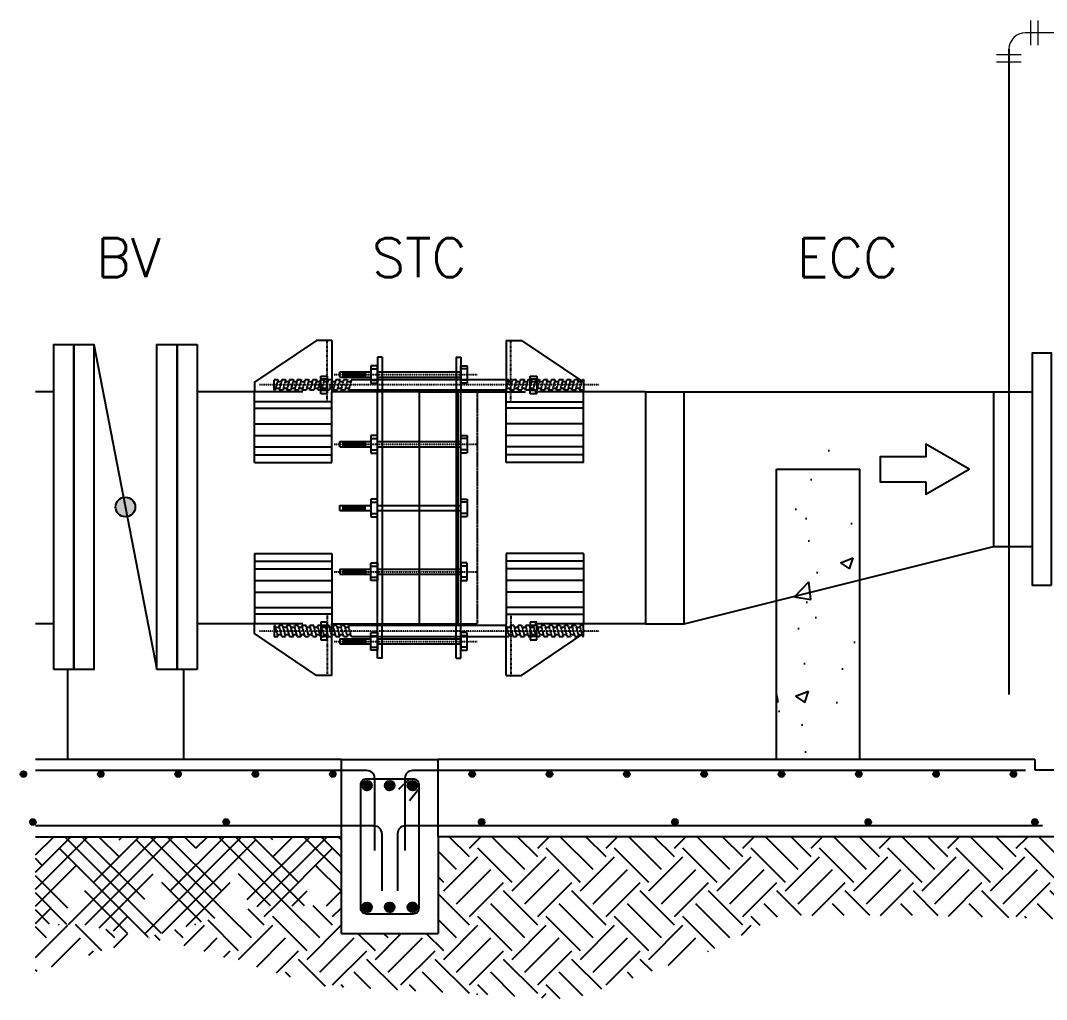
# Model space of a CAD drawing. Header units: inches. Extents: x 0 to 235202, y 0 to 184293.
# Drawn here: x 70097 to 72751, y 144631 to 147162 of the extents above; entities that cross this region are included whole.
import ezdxf

# ---------------------------------------------------------------- set-up
doc = ezdxf.new("R2010")
doc.units = ezdxf.units.IN
doc.header["$MEASUREMENT"] = 0
doc.linetypes.add('CENTER', pattern=[2, 1.25, -0.25, 0.25, -0.25])
doc.linetypes.add('HIDDEN', pattern=[0.375, 0.25, -0.125])
for name, color, linetype in [('1', 1, 'CENTER'), ('M-HVAC-EQPM-NEW', 5, 'Continuous'), ('M-X-BKGD', 8, 'Continuous')]:
    doc.layers.add(name, color=color, linetype=linetype)
doc.layers.add('DIM', color=251, linetype='Continuous', lineweight=0)
doc.styles.add('SIMPLEX', font='simplex.shx')

msp = doc.modelspace()

# ---------------------------------------------------------------- hatches: boundary and pattern name
at = {"layer": 'M-HVAC-EQPM-NEW'}
h = msp.add_hatch(dxfattribs=at)
h.set_pattern_fill('AR-CONC', color=170, scale=47.619048)
h.set_pattern_definition([(50, (18471.23, 53176.25), (341.5525, -29.882), [35.7143, -392.8571]), (355, (18471.23, 53176.25), (-66.0721, 358.1867), [28.5714, -314.2857]), (100.45144, (18499.7, 53173.76), (275.4804, 328.3048), [30.3525, -333.8772]), (46.1842, (18471.23, 53271.5), (508.2102, -78.8187), [53.5714, -589.2857]), (96.63564, (18513.6, 53264.9), (445.0771, 463.866), [45.5287, -500.816]), (351.18416, (18471.23, 53271.5), (445.077, 463.866), [42.8571, -471.4286]), (21, (18518.85, 53247.68), (284.24145, -191.7233), [35.7143, -392.8571]), (326, (18518.85, 53247.68), (115.8644, 345.3095), [28.5714, -314.2857]), (71.45144, (18542.54, 53231.7), (400.1059, 153.5863), [30.3525, -333.8772]), (37.5, (18471.23, 53176.25), (5.79041, 158.52088), [0, -310.4762, 0, -319.04762, 0, -315.4762]), (7.5, (18471.23, 53176.25), (125.2712, 187.8151), [0, -181.90476, 0, -303.33333, 0, -120.2381]), (327.5, (18365.04, 53176.25), (254.20116, -10.74042), [0, -119.0476, 0, -371.42857, 0, -492.85714]), (317.5, (18317.42, 53176.25), (277.7077, 47.66904), [0, -154.7619, 0, -246.66667, 0, -350])])
h.paths.add_polyline_path([(72267.5, 146001.6), (72184.7, 146108.7), (72184.7, 145994.1), (72088.6, 146082.8), (72088.6, 146053.7), (72052.5, 146069.1), (72052.5, 145251.6), (72267.5, 145251.6)])
at = {"layer": 'M-X-BKGD'}
msp.add_hatch(color=8, dxfattribs=at).paths.add_polyline_path([(70342.8, 145904, 1), (70393.6, 145904, 1)])
h = msp.add_hatch(dxfattribs=at)
h.set_pattern_fill('ANSI31', color=8, style=0)
h.set_pattern_definition([(135, (201860.14704, 25726.73554), (0.08838834765, 0.08838834765), [])])
h.paths.add_polyline_path([(71005.8, 145183.9, 1), (70980.8, 145183.9, 1)])
h = msp.add_hatch(dxfattribs=at)
h.set_pattern_fill('ANSI31', color=8, style=0)
h.set_pattern_definition([(135, (201918.76531, 25726.73554), (0.08838834765, 0.08838834765), [])])
h.paths.add_polyline_path([(71064.4, 145183.9, 1), (71039.4, 145183.9, 1)])
h = msp.add_hatch(dxfattribs=at)
h.set_pattern_fill('ANSI31', color=8, style=0)
h.set_pattern_definition([(45, (-59756.25174, 25726.73554), (-0.08838834765, 0.08838834765), [])])
h.paths.add_polyline_path([(71098.1, 145183.9, 1), (71123.1, 145183.9, 1)])
h = msp.add_hatch(dxfattribs=at)
h.set_pattern_fill('EARTH', color=8, scale=500, angle=45, style=0)
h.set_pattern_definition([(45, (-6877.62, 87038.88), (1e-14, 176.7767), [125, -125]), (45, (-6910.77, 87072.03), (1e-14, 176.7767), [125, -125]), (45, (-6943.91, 87105.17), (1e-14, 176.7767), [125, -125]), (135, (-6943.91, 87127.27), (-176.7767, 1e-14), [125, -125]), (135, (-6910.77, 87160.41), (-176.7767, 1e-14), [125, -125]), (135, (-6877.62, 87193.56), (-176.7767, 1e-14), [125, -125])])
h.paths.add_polyline_path([(71799.5, 144728), (71624, 144821.4), (71261.4, 144873.2), (71176.9, 144873.2), (71176.9, 144801.6), (70926.9, 144801.6), (70926.9, 144873.2), (70717.5, 144873.2), (70421.9, 144790.5), (70530.7, 144767.9), (70873.7, 144665), (71525.4, 144630.8)])
h.paths.add_polyline_path([(72788.2, 145051.6), (71176.9, 145051.6), (71176.9, 145051.6), (71176.9, 144873.2), (71261.4, 144873.2), (71624, 144821.4), (71799.5, 144728), (71879.9, 144756.5), (72062.8, 144847.9), (72451.5, 144847.9), (72788.2, 144838)])
h.paths.add_polyline_path([(74554, 144645.7), (74554, 145051.6), (74138.1, 145051.6), (74138.1, 144781.6)])
h.paths.add_polyline_path([(70135.5, 144827.6), (70135.5, 144701.6), (70393.7, 144782.6), (70421.9, 144790.5), (70256.3, 144825), (70187.7, 144825)])
h = msp.add_hatch(dxfattribs=at)
h.set_pattern_fill('HOUND', color=8, scale=500, angle=45, style=0)
h.set_pattern_definition([(45, (-6877.62, 87038.88), (66.291261, 110.485435), [500, -250]), (135, (-6877.62, 87038.88), (66.291261, -110.485435), [500, -250])])
h.paths.add_polyline_path([(70135.5, 145051.6), (70135.5, 144827.6), (70187.7, 144825), (70256.3, 144825), (70421.9, 144790.5), (70717.5, 144873.2), (70926.9, 144873.2), (70926.9, 145051.6)])
h = msp.add_hatch(dxfattribs=at)
h.set_pattern_fill('ANSI31', color=8, style=0)
h.set_pattern_definition([(225, (201860.14704, 264326.3997), (0.08838834765, -0.08838834765), [])])
h.paths.add_polyline_path([(71005.8, 144869.3, 1), (70980.8, 144869.3, 1)])
h = msp.add_hatch(dxfattribs=at)
h.set_pattern_fill('ANSI31', color=8, style=0)
h.set_pattern_definition([(225, (201918.76531, 264326.3997), (0.08838834765, -0.08838834765), [])])
h.paths.add_polyline_path([(71064.4, 144869.3, 1), (71039.4, 144869.3, 1)])
h = msp.add_hatch(dxfattribs=at)
h.set_pattern_fill('ANSI31', color=8, style=0)
h.set_pattern_definition([(315, (-59756.25174, 264326.3997), (-0.08838834765, -0.08838834765), [])])
h.paths.add_polyline_path([(71123.1, 144869.3, 1), (71098.1, 144869.3, 1)])

# ---------------------------------------------------------------- linework, layer by layer
at = {"color": 8, "linetype": 'HIDDEN', "ltscale": 0.13}
for p, q in [((70890.5, 146175.9), (70890.5, 146334.3)), ((71364.9, 146175.9), (71364.9, 146334.3)), ((70890.5, 145627.2), (70890.5, 145468.8)), ((71364.9, 145627.2), (71364.9, 145468.8))]:
    msp.add_line(p, q, dxfattribs=at)
at = {"color": 8}
for p, q in [((70902.5, 146334.3), (70902.5, 146201.6)), ((71352.9, 146334.3), (71352.9, 146201.6)), ((70702.5, 146019.2), (70702.5, 146201.6)), ((70902.5, 146019.2), (70902.5, 146201.6)), ((71352.9, 146019.2), (71352.9, 146201.6)), ((71552.9, 146019.2), (71552.9, 146201.6)), ((70902.5, 146175.9), (70702.5, 146175.9)), ((70702.5, 146159.2), (70902.5, 146159.2)), ((71352.9, 146175.9), (71552.9, 146175.9)), ((71552.9, 146159.2), (71352.9, 146159.2)), ((70702.5, 146119.2), (70902.5, 146119.2)), ((71552.9, 146119.2), (71352.9, 146119.2)), ((70702.5, 146089.2), (70902.5, 146089.2)), ((71552.9, 146089.2), (71352.9, 146089.2)), ((70702.5, 146059.2), (70902.5, 146059.2)), ((71552.9, 146059.2), (71352.9, 146059.2)), ((70702.5, 146039.2), (70902.5, 146039.2)), ((71552.9, 146039.2), (71352.9, 146039.2)), ((70702.5, 146019.2), (70902.5, 146019.2)), ((71552.9, 146019.2), (71352.9, 146019.2)), ((70702.5, 145784), (70902.5, 145784)), ((70702.5, 145784), (70702.5, 145601.6)), ((70702.5, 145764), (70902.5, 145764)), ((70902.5, 145784), (70902.5, 145601.6)), ((71552.9, 145784), (71352.9, 145784)), ((71352.9, 145784), (71352.9, 145601.6)), ((71552.9, 145764), (71352.9, 145764)), ((71552.9, 145784), (71552.9, 145601.6)), ((70702.5, 145744), (70902.5, 145744)), ((71552.9, 145744), (71352.9, 145744)), ((70702.5, 145714), (70902.5, 145714)), ((71552.9, 145714), (71352.9, 145714)), ((70702.5, 145684), (70902.5, 145684)), ((71552.9, 145684), (71352.9, 145684)), ((70702.5, 145644), (70902.5, 145644)), ((70902.5, 145627.2), (70702.5, 145627.2)), ((71552.9, 145644), (71352.9, 145644)), ((71352.9, 145627.2), (71552.9, 145627.2)), ((70902.5, 145468.8), (70902.5, 145601.6)), ((71352.9, 145468.8), (71352.9, 145601.6))]:
    msp.add_line(p, q, dxfattribs=at)
at = {"color": 170}
for p, q in [((72052.5, 145251.6), (72052.5, 146001.6)), ((72267.5, 145251.6), (72267.5, 146001.6))]:
    msp.add_line(p, q, dxfattribs=at)
at = {"color": 8}
for points in [[(70902.5, 146334.3), (70862.5, 146334.3), (70702.5, 146226.6), (70702.5, 146201.6)], [(71352.9, 146334.3), (71392.9, 146334.3), (71552.9, 146226.6), (71552.9, 146201.6)], [(70902.5, 145468.8), (70862.5, 145468.8), (70702.5, 145576.6), (70702.5, 145601.6)], [(71352.9, 145468.8), (71392.9, 145468.8), (71552.9, 145576.6), (71552.9, 145601.6)]]:
    msp.add_lwpolyline(points, dxfattribs=at)
at = {"layer": '1', "color": 8}
for p, q in [((71235.4, 146269.3), (71252.6, 146269.3)), ((71235.4, 146223.8), (71235.4, 146269.3)), ((71252.6, 146269.3), (71252.6, 146223.8)), ((70922.6, 146253.2), (71002.8, 146253.2)), ((70922.6, 146240), (70922.6, 146253.2)), ((70922.6, 146253.2), (71002.8, 146253.2)), ((70922.6, 146240), (70922.6, 146253.2)), ((70922.6, 146240), (71002.8, 146240)), ((70922.6, 146240), (71002.8, 146240)), ((70931.5, 146240), (70931.5, 146253.2)), ((70931.5, 146240), (70931.5, 146253.2)), ((70935.5, 146240), (70935.5, 146253.2)), ((70935.5, 146240), (70935.5, 146253.2)), ((70939.6, 146240), (70939.6, 146253.2)), ((70939.6, 146240), (70939.6, 146253.2)), ((70943.7, 146240), (70943.7, 146253.2)), ((70943.7, 146240), (70943.7, 146253.2)), ((70947.8, 146240), (70947.8, 146253.2)), ((70947.8, 146240), (70947.8, 146253.2)), ((70951.9, 146240), (70951.9, 146253.2)), ((70951.9, 146240), (70951.9, 146253.2)), ((70956, 146240), (70956, 146253.2)), ((70956, 146240), (70956, 146253.2)), ((70960.1, 146240), (70960.1, 146253.2)), ((70960.1, 146240), (70960.1, 146253.2)), ((70964.1, 146240), (70964.1, 146253.2)), ((70964.1, 146240), (70964.1, 146253.2)), ((70968.2, 146240), (70968.2, 146253.2)), ((70968.2, 146240), (70968.2, 146253.2)), ((70972.3, 146240), (70972.3, 146253.2)), ((70972.3, 146240), (70972.3, 146253.2)), ((70976.4, 146240), (70976.4, 146253.2)), ((70976.4, 146240), (70976.4, 146253.2)), ((70980.5, 146240), (70980.5, 146253.2)), ((70980.5, 146240), (70980.5, 146253.2)), ((70984.6, 146240), (70984.6, 146253.2)), ((70984.6, 146240), (70984.6, 146253.2)), ((70988.7, 146240), (70988.7, 146253.2)), ((70988.7, 146240), (70988.7, 146253.2)), ((71002.8, 146261.2), (71020, 146261.2)), ((71002.8, 146261.2), (71020, 146261.2)), ((71020, 146253.2), (71235.4, 146253.2)), ((71020, 146240), (71235.4, 146240)), ((71032, 146253.2), (71223.4, 146253.2)), ((71032, 146240), (71223.4, 146240)), ((71252.6, 146261.2), (71235.4, 146261.2)), ((71252.6, 146261.2), (71235.4, 146261.2)), ((70752.9, 146205.8), (70752.9, 146233.8)), ((70752.9, 146233.8), (70762.9, 146233.8)), ((70762.9, 146233.8), (70755.4, 146205.8)), ((70766.7, 146210.8), (70756.7, 146210.8)), ((70761.5, 146228.8), (70771.5, 146228.8)), ((70772.9, 146233.8), (70765.4, 146205.8)), ((70772.9, 146233.8), (70782.9, 146233.8)), ((70782.9, 146233.8), (70775.4, 146205.8)), ((70786.7, 146210.8), (70776.7, 146210.8)), ((70781.5, 146228.8), (70791.5, 146228.8)), ((70792.9, 146233.8), (70785.4, 146205.8)), ((70792.9, 146233.8), (70802.9, 146233.8)), ((70802.9, 146233.8), (70795.4, 146205.8)), ((70806.7, 146210.8), (70796.7, 146210.8)), ((70801.5, 146228.8), (70811.5, 146228.8)), ((70812.9, 146233.8), (70805.4, 146205.8)), ((70812.9, 146233.8), (70822.9, 146233.8)), ((70822.9, 146233.8), (70815.4, 146205.8)), ((70826.7, 146210.8), (70816.7, 146210.8)), ((70821.5, 146228.8), (70831.5, 146228.8)), ((70832.9, 146233.8), (70825.4, 146205.8)), ((70832.9, 146233.8), (70842.9, 146233.8)), ((70842.9, 146233.8), (70835.4, 146205.8)), ((70846.7, 146210.8), (70836.7, 146210.8)), ((70841.5, 146228.8), (70851.5, 146228.8)), ((70852.9, 146233.8), (70845.4, 146205.8)), ((70852.9, 146233.8), (70862.9, 146233.8)), ((70862.9, 146233.8), (70855.4, 146205.8)), ((70866.7, 146210.8), (70856.7, 146210.8)), ((70861.5, 146228.8), (70871.5, 146228.8)), ((70872.9, 146233.8), (70865.4, 146205.8)), ((70872.9, 146233.8), (70882.9, 146233.8)), ((70890.5, 146234.4), (70873.3, 146234.4)), ((70882.9, 146233.8), (70875.4, 146205.8)), ((70886.7, 146210.8), (70876.7, 146210.8)), ((70881.5, 146228.8), (70891.5, 146228.8)), ((70892.9, 146233.8), (70885.4, 146205.8)), ((70892.9, 146233.8), (70902.9, 146233.8)), ((70902.9, 146233.8), (70895.4, 146205.8)), ((70906.7, 146210.8), (70896.7, 146210.8)), ((70901.5, 146228.8), (70911.5, 146228.8)), ((70912.9, 146233.8), (70905.4, 146205.8)), ((70912.9, 146233.8), (70922.9, 146233.8)), ((70922.9, 146233.8), (70915.4, 146205.8)), ((70926.7, 146210.8), (70916.7, 146210.8)), ((70921.5, 146228.8), (70931.5, 146228.8)), ((70932.9, 146233.8), (70925.4, 146205.8)), ((70932.9, 146233.8), (70942.9, 146233.8)), ((70942.9, 146233.8), (70935.4, 146205.8)), ((70946.7, 146210.8), (70936.7, 146210.8)), ((70941.5, 146228.8), (70951.5, 146228.8)), ((70952.9, 146233.8), (70945.4, 146205.8)), ((70952.9, 146233.8), (71360.4, 146233.8)), ((71002.8, 146232), (71020, 146232)), ((71002.8, 146232), (71020, 146232)), ((71252.6, 146232), (71235.4, 146232)), ((71252.6, 146232), (71235.4, 146232)), ((71252.6, 146223.8), (71235.4, 146223.8)), ((71352.9, 146205.8), (71360.4, 146233.8)), ((71364.2, 146210.8), (71354.2, 146210.8)), ((71359, 146228.8), (71369, 146228.8)), ((71362.9, 146205.8), (71370.4, 146233.8)), ((71370.4, 146233.8), (71380.4, 146233.8)), ((71372.9, 146205.8), (71380.4, 146233.8)), ((71384.2, 146210.8), (71374.2, 146210.8)), ((71379, 146228.8), (71389, 146228.8)), ((71382.9, 146205.8), (71390.4, 146233.8)), ((71390.4, 146233.8), (71400.4, 146233.8)), ((71392.9, 146205.8), (71400.4, 146233.8)), ((71404.2, 146210.8), (71394.2, 146210.8)), ((71399, 146228.8), (71409, 146228.8)), ((71402.9, 146205.8), (71410.4, 146233.8)), ((71410.4, 146233.8), (71420.4, 146233.8)), ((71412.9, 146205.8), (71420.4, 146233.8)), ((71424.2, 146210.8), (71414.2, 146210.8)), ((71432.1, 146234.4), (71414.9, 146234.4)), ((71419, 146228.8), (71429, 146228.8)), ((71422.9, 146205.8), (71430.4, 146233.8)), ((71430.4, 146233.8), (71440.4, 146233.8)), ((71432.9, 146205.8), (71440.4, 146233.8)), ((71444.2, 146210.8), (71434.2, 146210.8)), ((71439, 146228.8), (71449, 146228.8)), ((71442.9, 146205.8), (71450.4, 146233.8)), ((71450.4, 146233.8), (71460.4, 146233.8)), ((71452.9, 146205.8), (71460.4, 146233.8)), ((71464.2, 146210.8), (71454.2, 146210.8)), ((71459, 146228.8), (71469, 146228.8)), ((71462.9, 146205.8), (71470.4, 146233.8)), ((71470.4, 146233.8), (71480.4, 146233.8)), ((71472.9, 146205.8), (71480.4, 146233.8)), ((71484.2, 146210.8), (71474.2, 146210.8)), ((71479, 146228.8), (71489, 146228.8)), ((71482.9, 146205.8), (71490.4, 146233.8)), ((71490.4, 146233.8), (71500.4, 146233.8)), ((71492.9, 146205.8), (71500.4, 146233.8)), ((71504.2, 146210.8), (71494.2, 146210.8)), ((71499, 146228.8), (71509, 146228.8)), ((71502.9, 146205.8), (71510.4, 146233.8)), ((71510.4, 146233.8), (71520.4, 146233.8)), ((71512.9, 146205.8), (71520.4, 146233.8)), ((71524.2, 146210.8), (71514.2, 146210.8)), ((71519, 146228.8), (71529, 146228.8)), ((71522.9, 146205.8), (71530.4, 146233.8)), ((71530.4, 146233.8), (71540.4, 146233.8)), ((71532.9, 146205.8), (71540.4, 146233.8)), ((71544.2, 146210.8), (71534.2, 146210.8)), ((71539, 146228.8), (71549, 146228.8)), ((71542.9, 146205.8), (71550.4, 146233.8)), ((71550.4, 146233.8), (71552.9, 146233.8)), ((71552.9, 146233.8), (71552.9, 146205.8)), ((70755.4, 146205.8), (70752.9, 146205.8)), ((70775.4, 146205.8), (70765.4, 146205.8)), ((70795.4, 146205.8), (70785.4, 146205.8)), ((70815.4, 146205.8), (70805.4, 146205.8)), ((70835.4, 146205.8), (70825.4, 146205.8)), ((70855.4, 146205.8), (70845.4, 146205.8)), ((70875.4, 146205.8), (70865.4, 146205.8)), ((70890.5, 146205.2), (70873.3, 146205.2)), ((70895.4, 146205.8), (70885.4, 146205.8)), ((70915.4, 146205.8), (70905.4, 146205.8)), ((70935.4, 146205.8), (70925.4, 146205.8)), ((71352.9, 146205.8), (70945.4, 146205.8)), ((71372.9, 146205.8), (71362.9, 146205.8)), ((71392.9, 146205.8), (71382.9, 146205.8)), ((71412.9, 146205.8), (71402.9, 146205.8)), ((71432.1, 146205.2), (71414.9, 146205.2)), ((71432.9, 146205.8), (71422.9, 146205.8)), ((71452.9, 146205.8), (71442.9, 146205.8)), ((71472.9, 146205.8), (71462.9, 146205.8)), ((71492.9, 146205.8), (71482.9, 146205.8)), ((71512.9, 146205.8), (71502.9, 146205.8)), ((71532.9, 146205.8), (71522.9, 146205.8)), ((71552.9, 146205.8), (71542.9, 146205.8)), ((71002.8, 146081), (71020, 146081)), ((71002.8, 146081), (71020, 146081)), ((71235.4, 146089.1), (71252.6, 146089.1)), ((71235.4, 146043.6), (71235.4, 146089.1)), ((71252.6, 146081), (71235.4, 146081)), ((71252.6, 146081), (71235.4, 146081)), ((71252.6, 146089.1), (71252.6, 146043.6)), ((70922.6, 146073), (71002.8, 146073)), ((70922.6, 146059.8), (70922.6, 146073)), ((70922.6, 146073), (71002.8, 146073)), ((70922.6, 146059.8), (70922.6, 146073)), ((70922.6, 146059.8), (71002.8, 146059.8)), ((70922.6, 146059.8), (71002.8, 146059.8)), ((70931.5, 146059.8), (70931.5, 146073)), ((70931.5, 146059.8), (70931.5, 146073)), ((70935.5, 146059.8), (70935.5, 146073)), ((70935.5, 146059.8), (70935.5, 146073)), ((70939.6, 146059.8), (70939.6, 146073)), ((70939.6, 146059.8), (70939.6, 146073)), ((70943.7, 146059.8), (70943.7, 146073)), ((70943.7, 146059.8), (70943.7, 146073)), ((70947.8, 146059.8), (70947.8, 146073)), ((70947.8, 146059.8), (70947.8, 146073)), ((70951.9, 146059.8), (70951.9, 146073)), ((70951.9, 146059.8), (70951.9, 146073)), ((70956, 146059.8), (70956, 146073)), ((70956, 146059.8), (70956, 146073)), ((70960.1, 146059.8), (70960.1, 146073)), ((70960.1, 146059.8), (70960.1, 146073)), ((70964.1, 146059.8), (70964.1, 146073)), ((70964.1, 146059.8), (70964.1, 146073)), ((70968.2, 146059.8), (70968.2, 146073)), ((70968.2, 146059.8), (70968.2, 146073)), ((70972.3, 146059.8), (70972.3, 146073)), ((70972.3, 146059.8), (70972.3, 146073)), ((70976.4, 146059.8), (70976.4, 146073)), ((70976.4, 146059.8), (70976.4, 146073)), ((70980.5, 146059.8), (70980.5, 146073)), ((70980.5, 146059.8), (70980.5, 146073)), ((70984.6, 146059.8), (70984.6, 146073)), ((70984.6, 146059.8), (70984.6, 146073)), ((70988.7, 146059.8), (70988.7, 146073)), ((70988.7, 146059.8), (70988.7, 146073)), ((71002.8, 146051.7), (71020, 146051.7)), ((71002.8, 146051.7), (71020, 146051.7)), ((71020, 146073), (71235.4, 146073)), ((71020, 146059.8), (71235.4, 146059.8)), ((71032, 146073), (71223.4, 146073)), ((71032, 146059.8), (71223.4, 146059.8)), ((71252.6, 146051.7), (71235.4, 146051.7)), ((71252.6, 146051.7), (71235.4, 146051.7)), ((71252.6, 146043.6), (71235.4, 146043.6)), ((71235.4, 145924.3), (71252.6, 145924.3)), ((71235.4, 145878.8), (71235.4, 145924.3)), ((71252.6, 145924.3), (71252.6, 145878.8)), ((70922.6, 145908.2), (71002.8, 145908.2)), ((70922.6, 145895), (70922.6, 145908.2)), ((70922.6, 145908.2), (71002.8, 145908.2)), ((70922.6, 145895), (70922.6, 145908.2)), ((70922.6, 145895), (71002.8, 145895)), ((70922.6, 145895), (71002.8, 145895)), ((70931.5, 145895), (70931.5, 145908.2)), ((70931.5, 145895), (70931.5, 145908.2)), ((70935.5, 145895), (70935.5, 145908.2)), ((70935.5, 145895), (70935.5, 145908.2)), ((70939.6, 145895), (70939.6, 145908.2)), ((70939.6, 145895), (70939.6, 145908.2)), ((70943.7, 145895), (70943.7, 145908.2)), ((70943.7, 145895), (70943.7, 145908.2)), ((70947.8, 145895), (70947.8, 145908.2)), ((70947.8, 145895), (70947.8, 145908.2)), ((70951.9, 145895), (70951.9, 145908.2)), ((70951.9, 145895), (70951.9, 145908.2)), ((70956, 145895), (70956, 145908.2)), ((70956, 145895), (70956, 145908.2)), ((70960.1, 145895), (70960.1, 145908.2)), ((70960.1, 145895), (70960.1, 145908.2)), ((70964.1, 145895), (70964.1, 145908.2)), ((70964.1, 145895), (70964.1, 145908.2)), ((70968.2, 145895), (70968.2, 145908.2)), ((70968.2, 145895), (70968.2, 145908.2)), ((70972.3, 145895), (70972.3, 145908.2)), ((70972.3, 145895), (70972.3, 145908.2)), ((70976.4, 145895), (70976.4, 145908.2)), ((70976.4, 145895), (70976.4, 145908.2)), ((70980.5, 145895), (70980.5, 145908.2)), ((70980.5, 145895), (70980.5, 145908.2)), ((70984.6, 145895), (70984.6, 145908.2)), ((70984.6, 145895), (70984.6, 145908.2)), ((70988.7, 145895), (70988.7, 145908.2)), ((70988.7, 145895), (70988.7, 145908.2)), ((71002.8, 145916.2), (71020, 145916.2)), ((71002.8, 145916.2), (71020, 145916.2)), ((71020, 145908.2), (71235.4, 145908.2)), ((71020, 145895), (71235.4, 145895)), ((71032, 145908.2), (71223.4, 145908.2)), ((71032, 145895), (71223.4, 145895)), ((71252.6, 145916.2), (71235.4, 145916.2)), ((71252.6, 145916.2), (71235.4, 145916.2)), ((71002.8, 145887), (71020, 145887)), ((71002.8, 145887), (71020, 145887)), ((71252.6, 145887), (71235.4, 145887)), ((71252.6, 145887), (71235.4, 145887)), ((71252.6, 145878.8), (71235.4, 145878.8)), ((71252.6, 145759.6), (71235.4, 145759.6)), ((71235.4, 145759.6), (71235.4, 145714)), ((71252.6, 145714), (71252.6, 145759.6)), ((70922.6, 145743.4), (71002.8, 145743.4)), ((70922.6, 145743.4), (70922.6, 145730.2)), ((70922.6, 145743.4), (71002.8, 145743.4)), ((70922.6, 145743.4), (70922.6, 145730.2)), ((70931.5, 145743.4), (70931.5, 145730.2)), ((70931.5, 145743.4), (70931.5, 145730.2)), ((70935.5, 145743.4), (70935.5, 145730.2)), ((70935.5, 145743.4), (70935.5, 145730.2)), ((70939.6, 145743.4), (70939.6, 145730.2)), ((70939.6, 145743.4), (70939.6, 145730.2)), ((70943.7, 145743.4), (70943.7, 145730.2)), ((70943.7, 145743.4), (70943.7, 145730.2)), ((70947.8, 145743.4), (70947.8, 145730.2)), ((70947.8, 145743.4), (70947.8, 145730.2)), ((70951.9, 145743.4), (70951.9, 145730.2)), ((70951.9, 145743.4), (70951.9, 145730.2)), ((70956, 145743.4), (70956, 145730.2)), ((70956, 145743.4), (70956, 145730.2)), ((70960.1, 145743.4), (70960.1, 145730.2)), ((70960.1, 145743.4), (70960.1, 145730.2)), ((70964.1, 145743.4), (70964.1, 145730.2)), ((70964.1, 145743.4), (70964.1, 145730.2)), ((70968.2, 145743.4), (70968.2, 145730.2)), ((70968.2, 145743.4), (70968.2, 145730.2)), ((70972.3, 145743.4), (70972.3, 145730.2)), ((70972.3, 145743.4), (70972.3, 145730.2)), ((70976.4, 145743.4), (70976.4, 145730.2)), ((70976.4, 145743.4), (70976.4, 145730.2)), ((70980.5, 145743.4), (70980.5, 145730.2)), ((70980.5, 145743.4), (70980.5, 145730.2)), ((70984.6, 145743.4), (70984.6, 145730.2)), ((70984.6, 145743.4), (70984.6, 145730.2)), ((70988.7, 145743.4), (70988.7, 145730.2)), ((70988.7, 145743.4), (70988.7, 145730.2)), ((71002.8, 145751.4), (71020, 145751.4)), ((71002.8, 145751.4), (71020, 145751.4)), ((71020, 145743.4), (71235.4, 145743.4)), ((71032, 145743.4), (71223.4, 145743.4)), ((71252.6, 145751.4), (71235.4, 145751.4)), ((71252.6, 145751.4), (71235.4, 145751.4)), ((70922.6, 145730.2), (71002.8, 145730.2)), ((70922.6, 145730.2), (71002.8, 145730.2)), ((71002.8, 145722.2), (71020, 145722.2)), ((71002.8, 145722.2), (71020, 145722.2)), ((71020, 145730.2), (71235.4, 145730.2)), ((71032, 145730.2), (71223.4, 145730.2)), ((71252.6, 145722.2), (71235.4, 145722.2)), ((71252.6, 145722.2), (71235.4, 145722.2)), ((71235.4, 145714), (71252.6, 145714)), ((70752.9, 145597.4), (70752.9, 145569.4)), ((70755.4, 145597.4), (70752.9, 145597.4)), ((70762.9, 145569.4), (70755.4, 145597.4)), ((70766.7, 145592.4), (70756.7, 145592.4)), ((70761.5, 145574.4), (70771.5, 145574.4)), ((70775.4, 145597.4), (70765.4, 145597.4)), ((70772.9, 145569.4), (70765.4, 145597.4)), ((70782.9, 145569.4), (70775.4, 145597.4)), ((70786.7, 145592.4), (70776.7, 145592.4)), ((70781.5, 145574.4), (70791.5, 145574.4)), ((70795.4, 145597.4), (70785.4, 145597.4)), ((70792.9, 145569.4), (70785.4, 145597.4)), ((70802.9, 145569.4), (70795.4, 145597.4)), ((70806.7, 145592.4), (70796.7, 145592.4)), ((70801.5, 145574.4), (70811.5, 145574.4)), ((70815.4, 145597.4), (70805.4, 145597.4)), ((70812.9, 145569.4), (70805.4, 145597.4)), ((70822.9, 145569.4), (70815.4, 145597.4)), ((70826.7, 145592.4), (70816.7, 145592.4)), ((70821.5, 145574.4), (70831.5, 145574.4)), ((70835.4, 145597.4), (70825.4, 145597.4)), ((70832.9, 145569.4), (70825.4, 145597.4)), ((70842.9, 145569.4), (70835.4, 145597.4)), ((70846.7, 145592.4), (70836.7, 145592.4)), ((70841.5, 145574.4), (70851.5, 145574.4)), ((70855.4, 145597.4), (70845.4, 145597.4)), ((70852.9, 145569.4), (70845.4, 145597.4)), ((70862.9, 145569.4), (70855.4, 145597.4)), ((70866.7, 145592.4), (70856.7, 145592.4)), ((70861.5, 145574.4), (70871.5, 145574.4)), ((70875.4, 145597.4), (70865.4, 145597.4)), ((70872.9, 145569.4), (70865.4, 145597.4)), ((70890.5, 145598), (70873.3, 145598)), ((70882.9, 145569.4), (70875.4, 145597.4)), ((70886.7, 145592.4), (70876.7, 145592.4)), ((70881.5, 145574.4), (70891.5, 145574.4)), ((70895.4, 145597.4), (70885.4, 145597.4)), ((70892.9, 145569.4), (70885.4, 145597.4)), ((70902.9, 145569.4), (70895.4, 145597.4)), ((70906.7, 145592.4), (70896.7, 145592.4)), ((70901.5, 145574.4), (70911.5, 145574.4)), ((70915.4, 145597.4), (70905.4, 145597.4)), ((70912.9, 145569.4), (70905.4, 145597.4)), ((70922.9, 145569.4), (70915.4, 145597.4)), ((70926.7, 145592.4), (70916.7, 145592.4)), ((70921.5, 145574.4), (70931.5, 145574.4)), ((70935.4, 145597.4), (70925.4, 145597.4)), ((70932.9, 145569.4), (70925.4, 145597.4)), ((70942.9, 145569.4), (70935.4, 145597.4)), ((70946.7, 145592.4), (70936.7, 145592.4)), ((70941.5, 145574.4), (70951.5, 145574.4)), ((71352.9, 145597.4), (70945.4, 145597.4)), ((70952.9, 145569.4), (70945.4, 145597.4)), ((71252.6, 145579.3), (71235.4, 145579.3)), ((71235.4, 145579.3), (71235.4, 145533.8)), ((71252.6, 145533.8), (71252.6, 145579.3)), ((71352.9, 145597.4), (71360.4, 145569.4)), ((71364.2, 145592.4), (71354.2, 145592.4)), ((71359, 145574.4), (71369, 145574.4)), ((71372.9, 145597.4), (71362.9, 145597.4)), ((71362.9, 145597.4), (71370.4, 145569.4)), ((71372.9, 145597.4), (71380.4, 145569.4)), ((71384.2, 145592.4), (71374.2, 145592.4)), ((71379, 145574.4), (71389, 145574.4)), ((71392.9, 145597.4), (71382.9, 145597.4)), ((71382.9, 145597.4), (71390.4, 145569.4)), ((71392.9, 145597.4), (71400.4, 145569.4)), ((71404.2, 145592.4), (71394.2, 145592.4)), ((71399, 145574.4), (71409, 145574.4)), ((71412.9, 145597.4), (71402.9, 145597.4)), ((71402.9, 145597.4), (71410.4, 145569.4)), ((71412.9, 145597.4), (71420.4, 145569.4)), ((71424.2, 145592.4), (71414.2, 145592.4)), ((71432.1, 145598), (71414.9, 145598)), ((71419, 145574.4), (71429, 145574.4)), ((71432.9, 145597.4), (71422.9, 145597.4)), ((71422.9, 145597.4), (71430.4, 145569.4)), ((71432.9, 145597.4), (71440.4, 145569.4)), ((71444.2, 145592.4), (71434.2, 145592.4)), ((71439, 145574.4), (71449, 145574.4)), ((71452.9, 145597.4), (71442.9, 145597.4)), ((71442.9, 145597.4), (71450.4, 145569.4)), ((71452.9, 145597.4), (71460.4, 145569.4)), ((71464.2, 145592.4), (71454.2, 145592.4)), ((71459, 145574.4), (71469, 145574.4)), ((71472.9, 145597.4), (71462.9, 145597.4)), ((71462.9, 145597.4), (71470.4, 145569.4)), ((71472.9, 145597.4), (71480.4, 145569.4)), ((71484.2, 145592.4), (71474.2, 145592.4)), ((71479, 145574.4), (71489, 145574.4)), ((71492.9, 145597.4), (71482.9, 145597.4)), ((71482.9, 145597.4), (71490.4, 145569.4)), ((71492.9, 145597.4), (71500.4, 145569.4)), ((71504.2, 145592.4), (71494.2, 145592.4)), ((71499, 145574.4), (71509, 145574.4)), ((71512.9, 145597.4), (71502.9, 145597.4)), ((71502.9, 145597.4), (71510.4, 145569.4)), ((71512.9, 145597.4), (71520.4, 145569.4)), ((71524.2, 145592.4), (71514.2, 145592.4)), ((71519, 145574.4), (71529, 145574.4)), ((71532.9, 145597.4), (71522.9, 145597.4)), ((71522.9, 145597.4), (71530.4, 145569.4)), ((71532.9, 145597.4), (71540.4, 145569.4)), ((71544.2, 145592.4), (71534.2, 145592.4)), ((71539, 145574.4), (71549, 145574.4)), ((71552.9, 145597.4), (71542.9, 145597.4)), ((71542.9, 145597.4), (71550.4, 145569.4)), ((71552.9, 145569.4), (71552.9, 145597.4)), ((70752.9, 145569.4), (70762.9, 145569.4)), ((70772.9, 145569.4), (70782.9, 145569.4)), ((70792.9, 145569.4), (70802.9, 145569.4)), ((70812.9, 145569.4), (70822.9, 145569.4)), ((70832.9, 145569.4), (70842.9, 145569.4)), ((70852.9, 145569.4), (70862.9, 145569.4)), ((70872.9, 145569.4), (70882.9, 145569.4)), ((70890.5, 145568.8), (70873.3, 145568.8)), ((70892.9, 145569.4), (70902.9, 145569.4)), ((70912.9, 145569.4), (70922.9, 145569.4)), ((70922.6, 145563.2), (71002.8, 145563.2)), ((70922.6, 145563.2), (70922.6, 145550)), ((70922.6, 145563.2), (71002.8, 145563.2)), ((70922.6, 145563.2), (70922.6, 145550)), ((70922.6, 145550), (71002.8, 145550)), ((70922.6, 145550), (71002.8, 145550)), ((70931.5, 145563.2), (70931.5, 145550)), ((70931.5, 145563.2), (70931.5, 145550)), ((70932.9, 145569.4), (70942.9, 145569.4)), ((70935.5, 145563.2), (70935.5, 145550)), ((70935.5, 145563.2), (70935.5, 145550)), ((70939.6, 145563.2), (70939.6, 145550)), ((70939.6, 145563.2), (70939.6, 145550)), ((70943.7, 145563.2), (70943.7, 145550)), ((70943.7, 145563.2), (70943.7, 145550)), ((70947.8, 145563.2), (70947.8, 145550)), ((70947.8, 145563.2), (70947.8, 145550)), ((70951.9, 145563.2), (70951.9, 145550)), ((70951.9, 145563.2), (70951.9, 145550)), ((70952.9, 145569.4), (71360.4, 145569.4)), ((70956, 145563.2), (70956, 145550)), ((70956, 145563.2), (70956, 145550)), ((70960.1, 145563.2), (70960.1, 145550)), ((70960.1, 145563.2), (70960.1, 145550)), ((70964.1, 145563.2), (70964.1, 145550)), ((70964.1, 145563.2), (70964.1, 145550)), ((70968.2, 145563.2), (70968.2, 145550)), ((70968.2, 145563.2), (70968.2, 145550)), ((70972.3, 145563.2), (70972.3, 145550)), ((70972.3, 145563.2), (70972.3, 145550)), ((70976.4, 145563.2), (70976.4, 145550)), ((70976.4, 145563.2), (70976.4, 145550)), ((70980.5, 145563.2), (70980.5, 145550)), ((70980.5, 145563.2), (70980.5, 145550)), ((70984.6, 145563.2), (70984.6, 145550)), ((70984.6, 145563.2), (70984.6, 145550)), ((70988.7, 145563.2), (70988.7, 145550)), ((70988.7, 145563.2), (70988.7, 145550)), ((71002.8, 145571.2), (71020, 145571.2)), ((71002.8, 145571.2), (71020, 145571.2)), ((71020, 145563.2), (71235.4, 145563.2)), ((71020, 145550), (71235.4, 145550)), ((71032, 145563.2), (71223.4, 145563.2)), ((71032, 145550), (71223.4, 145550)), ((71252.6, 145571.2), (71235.4, 145571.2)), ((71252.6, 145571.2), (71235.4, 145571.2)), ((71370.4, 145569.4), (71380.4, 145569.4)), ((71390.4, 145569.4), (71400.4, 145569.4)), ((71410.4, 145569.4), (71420.4, 145569.4)), ((71432.1, 145568.8), (71414.9, 145568.8)), ((71430.4, 145569.4), (71440.4, 145569.4)), ((71450.4, 145569.4), (71460.4, 145569.4)), ((71470.4, 145569.4), (71480.4, 145569.4)), ((71490.4, 145569.4), (71500.4, 145569.4)), ((71510.4, 145569.4), (71520.4, 145569.4)), ((71530.4, 145569.4), (71540.4, 145569.4)), ((71550.4, 145569.4), (71552.9, 145569.4)), ((71002.8, 145542), (71020, 145542)), ((71002.8, 145542), (71020, 145542)), ((71252.6, 145542), (71235.4, 145542)), ((71252.6, 145542), (71235.4, 145542)), ((71235.4, 145533.8), (71252.6, 145533.8))]:
    msp.add_line(p, q, dxfattribs=at)
at = {"layer": '1', "color": 8, "linetype": 'CENTER', "ltscale": 0.09}
for p, q in [((71593.3, 146219.8), (70714.9, 146219.8)), ((71593.3, 145583.4), (70714.9, 145583.4))]:
    msp.add_line(p, q, dxfattribs=at)
at = {"layer": '1', "color": 8}
for points in [[(71020, 146269.3), (71002.8, 146269.3), (71002.8, 146223.8), (71020, 146223.8)], [(71020, 146269.3), (71002.8, 146269.3), (71002.8, 146223.8), (71020, 146223.8)], [(71235.4, 146269.3), (71252.6, 146269.3), (71252.6, 146223.8), (71235.4, 146223.8)], [(70873.3, 146242.5), (70890.5, 146242.5), (70890.5, 146197), (70873.3, 146197)], [(70873.3, 146242.5), (70890.5, 146242.5), (70890.5, 146197), (70873.3, 146197)], [(71414.9, 146242.5), (71432.1, 146242.5), (71432.1, 146197), (71414.9, 146197)], [(71020, 146089.1), (71002.8, 146089.1), (71002.8, 146043.6), (71020, 146043.6)], [(71020, 146089.1), (71002.8, 146089.1), (71002.8, 146043.6), (71020, 146043.6)], [(71235.4, 146089.1), (71252.6, 146089.1), (71252.6, 146043.6), (71235.4, 146043.6)], [(71020, 145924.3), (71002.8, 145924.3), (71002.8, 145878.8), (71020, 145878.8)], [(71020, 145924.3), (71002.8, 145924.3), (71002.8, 145878.8), (71020, 145878.8)], [(71235.4, 145924.3), (71252.6, 145924.3), (71252.6, 145878.8), (71235.4, 145878.8)], [(71020, 145714), (71002.8, 145714), (71002.8, 145759.6), (71020, 145759.6)], [(71020, 145714), (71002.8, 145714), (71002.8, 145759.6), (71020, 145759.6)], [(71235.4, 145714), (71252.6, 145714), (71252.6, 145759.6), (71235.4, 145759.6)], [(70873.3, 145560.6), (70890.5, 145560.6), (70890.5, 145606.1), (70873.3, 145606.1)], [(70873.3, 145560.6), (70890.5, 145560.6), (70890.5, 145606.1), (70873.3, 145606.1)], [(71414.9, 145560.6), (71432.1, 145560.6), (71432.1, 145606.1), (71414.9, 145606.1)], [(71020, 145533.8), (71002.8, 145533.8), (71002.8, 145579.3), (71020, 145579.3)], [(71020, 145533.8), (71002.8, 145533.8), (71002.8, 145579.3), (71020, 145579.3)], [(71235.4, 145533.8), (71252.6, 145533.8), (71252.6, 145579.3), (71235.4, 145579.3)]]:
    msp.add_lwpolyline(points, close=True, dxfattribs=at)
at = {"layer": 'DIM', "color": 8}
for p, q in [((72710.3, 147098.5), (72710.3, 147161.8)), ((72728.3, 147161.8), (72728.3, 147098.5)), ((73399.9, 147130.2), (72695.9, 147130.2)), ((72684.9, 147073.1), (72621.6, 147073.1)), ((72621.6, 147055.1), (72684.9, 147055.1))]:
    msp.add_line(p, q, dxfattribs=at)
msp.add_arc((72695.9, 147087.5), 42.7, 90, 180, dxfattribs=at)
at = {"layer": 'M-HVAC-EQPM-NEW', "color": 170}
msp.add_line((72052.5, 146001.6), (72267.5, 146001.6), dxfattribs=at)
at = {"layer": 'M-X-BKGD', "color": 8}
for p, q in [((72653.2, 147087.5), (72653.2, 145419.2)), ((70234.7, 146324.1), (70234.7, 145484.1)), ((70286.7, 146324.1), (70449.7, 145484.1)), ((70501.7, 145484.1), (70501.7, 146324.1)), ((70501.7, 146324.1), (70553.7, 146324.1)), ((70553.7, 146324.1), (70553.7, 145484.1)), ((71020, 146291.6), (71020, 146201.6)), ((71032, 146291.6), (71020, 146291.6)), ((71020, 146291.6), (71020, 146201.6)), ((71032, 146291.6), (71020, 146291.6)), ((71032, 146291.6), (71032, 146201.6)), ((71032, 146291.6), (71032, 146201.6)), ((71223.4, 146291.6), (71223.4, 146201.6)), ((71223.4, 146291.6), (71235.4, 146291.6)), ((71223.4, 146291.6), (71223.4, 146201.6)), ((71223.4, 146291.6), (71235.4, 146291.6)), ((71235.4, 146291.6), (71235.4, 146201.6)), ((71235.4, 146291.6), (71235.4, 146201.6)), ((71020, 145601.6), (71020, 146201.6)), ((71020, 145601.6), (71020, 146201.6)), ((71032, 146201.6), (71032, 145601.6)), ((71032, 146201.6), (71032, 145601.6)), ((71127.7, 146201.6), (71402.9, 146201.6)), ((71223.4, 146201.6), (71223.4, 145601.6)), ((71223.4, 146201.6), (71223.4, 145601.6)), ((71235.4, 145601.6), (71235.4, 146201.6)), ((71235.4, 145601.6), (71235.4, 146201.6)), ((70902.5, 145601.6), (71277.7, 145601.6)), ((71020, 145513.2), (71020, 145603.2)), ((71020, 145513.2), (71020, 145603.2)), ((71032, 145513.2), (71032, 145603.2)), ((71032, 145513.2), (71032, 145603.2)), ((71223.4, 145513.2), (71223.4, 145603.2)), ((71223.4, 145513.2), (71223.4, 145603.2)), ((71235.4, 145513.2), (71235.4, 145603.2)), ((71235.4, 145513.2), (71235.4, 145603.2)), ((71032, 145513.2), (71020, 145513.2)), ((71032, 145513.2), (71020, 145513.2)), ((71223.4, 145513.2), (71235.4, 145513.2)), ((71223.4, 145513.2), (71235.4, 145513.2)), ((70218.2, 145484.1), (70218.2, 145251.6)), ((70553.7, 145484.1), (70501.7, 145484.1)), ((70518.2, 145484.1), (70518.2, 145251.6)), ((70926.9, 145251.6), (70135.5, 145251.6)), ((70926.9, 145251.6), (71176.9, 145251.6)), ((70926.9, 145051.6), (70926.9, 145251.6)), ((72720.7, 145251.6), (71176.9, 145251.6)), ((71176.9, 145051.6), (71176.9, 145251.6)), ((72720.7, 145251.6), (72720.7, 145224.4)), ((70992.9, 145222.7), (70135.5, 145222.7)), ((71012.9, 145202.7), (71012.9, 145015.5)), ((71091, 145202.7), (71091, 145015.5)), ((72695.9, 145222.7), (71111, 145222.7)), ((72720.7, 145224.4), (72788.2, 145224.4)), ((71075.5, 145174.4), (71102.6, 145201.6)), ((71102.8, 145145.4), (71126.9, 145175.3)), ((71011.7, 145079.5), (70135.5, 145079.5)), ((72739.9, 145079.5), (71092.2, 145079.5)), ((70135.5, 145051.6), (70926.9, 145051.6)), ((70926.9, 144801.6), (70926.9, 145051.6)), ((71031.7, 145059.5), (71031.7, 144911.3)), ((71072.2, 145059.5), (71072.2, 144911.3)), ((72788.3, 145051.6), (71176.9, 145051.6)), ((71176.9, 145051.6), (71176.9, 144801.6)), ((70926.9, 144801.6), (71176.9, 144801.6))]:
    msp.add_line(p, q, dxfattribs=at)
at = {"layer": 'M-X-BKGD', "color": 8, "linetype": 'CENTER', "ltscale": 0.09}
for p, q in [((70908.2, 146246.6), (71277.9, 146246.6)), ((70908.2, 146066.4), (71277.9, 146066.4)), ((70908.2, 145736.8), (71277.9, 145736.8)), ((70908.2, 145556.6), (71277.9, 145556.6))]:
    msp.add_line(p, q, dxfattribs=at)
at = {"layer": 'M-X-BKGD', "color": 8, "linetype": 'Continuous', "ltscale": 10}
for p, q in [((70182.7, 146201.6), (70135.5, 146201.6)), ((70826.9, 146201.6), (70553.7, 146201.6)), ((71127.7, 146201.6), (70902.5, 146201.6)), ((71127.7, 146201.6), (71127.7, 145601.6)), ((71227.7, 146201.6), (71227.7, 145601.6)), ((71713.2, 146201.6), (71426.9, 146201.6)), ((71713.2, 146201.6), (71713.2, 145601.6)), ((71713.2, 146201.6), (71713.2, 145601.6)), ((71713.2, 146201.6), (72713.2, 146201.6)), ((71813.2, 145601.6), (71813.2, 146201.6)), ((72613.2, 146201.6), (72613.2, 145801.6)), ((72713.2, 146201.6), (72713.2, 145801.6)), ((71813.2, 145601.6), (72613.2, 145801.6)), ((72613.2, 145801.6), (72713.2, 145801.6)), ((70182.7, 145601.6), (70135.5, 145601.6)), ((70826.9, 145601.6), (70553.7, 145601.6)), ((71713.2, 145601.6), (71426.9, 145601.6)), ((71713.2, 145601.6), (71813.2, 145601.6))]:
    msp.add_line(p, q, dxfattribs=at)
at = {"layer": 'M-X-BKGD', "color": 8, "linetype": 'HIDDEN'}
msp.add_line((71277.7, 146201.6), (71277.7, 145601.6), dxfattribs=at)
at = {"layer": 'M-X-BKGD', "color": 8}
for points in [[(70182.7, 145484.1), (70182.7, 146324.1), (70234.7, 146324.1), (70234.7, 145484.1)], [(70234.7, 145484.1), (70234.7, 146324.1), (70286.7, 146324.1), (70286.7, 145484.1)], [(70449.7, 145484.1), (70449.7, 146324.1), (70501.7, 146324.1), (70501.7, 145484.1)], [(72438.5, 145969.3), (72438.5, 145937.1), (72550.5, 146001.6), (72438.5, 146066.1), (72438.5, 146033.8), (72320.3, 146033.8), (72320.3, 145969.3)]]:
    msp.add_lwpolyline(points, close=True, dxfattribs=at)
at = {"layer": 'M-X-BKGD', "color": 8, "linetype": 'Continuous', "ltscale": 10}
msp.add_lwpolyline([(72763.2, 145701.6), (72763.2, 146301.6), (72713.2, 146301.6), (72713.2, 145701.6)], close=True, dxfattribs=at)
at = {"layer": 'M-X-BKGD', "color": 8, "const_width": 7.5}
for points in [[(70100.7, 145213.6, 1), (70108.2, 145213.6, 1)], [(70300.7, 145213.6, 1), (70308.2, 145213.6, 1)], [(70500.7, 145213.6, 1), (70508.2, 145213.6, 1)], [(70700.7, 145213.6, 1), (70708.2, 145213.6, 1)], [(70900.7, 145213.6, 1), (70908.2, 145213.6, 1)], [(71261.2, 145213.6, 1), (71268.7, 145213.6, 1)], [(71461.2, 145213.6, 1), (71468.7, 145213.6, 1)], [(71661.2, 145213.6, 1), (71668.7, 145213.6, 1)], [(71861.2, 145213.6, 1), (71868.7, 145213.6, 1)], [(72061.2, 145213.6, 1), (72068.7, 145213.6, 1)], [(72261.2, 145213.6, 1), (72268.7, 145213.6, 1)], [(72461.2, 145213.6, 1), (72468.7, 145213.6, 1)], [(72661.2, 145213.6, 1), (72668.7, 145213.6, 1)], [(70125.3, 145089.6, -1), (70132.8, 145089.6, -1)], [(70625.3, 145089.6, -1), (70632.8, 145089.6, -1)], [(71285.9, 145089.6, -1), (71293.4, 145089.6, -1)], [(71785.9, 145089.6, -1), (71793.4, 145089.6, -1)], [(72285.9, 145089.6, -1), (72293.4, 145089.6, -1)], [(72716.9, 145089.6, -1), (72724.4, 145089.6, -1)]]:
    msp.add_lwpolyline(points, format="xyb", close=True, dxfattribs=at)
at = {"layer": 'M-X-BKGD', "color": 8}
msp.add_lwpolyline([(70991.9, 144851.6, -0.414214), (70976.9, 144866.6), (70976.9, 145186.6, -0.414214), (70991.9, 145201.6), (71111.9, 145201.6, -0.414214), (71126.9, 145186.6), (71126.9, 144866.6, -0.414214), (71111.9, 144851.6)], format="xyb", close=True, dxfattribs=at)
for centre, radius in [((70368.2, 145904), 25.4), ((70104.5, 145213.6), 7.5), ((70304.5, 145213.6), 7.5), ((70504.5, 145213.6), 7.5), ((70704.5, 145213.6), 7.5), ((70904.5, 145213.6), 7.5), ((71265, 145213.6), 7.5), ((71465, 145213.6), 7.5), ((71665, 145213.6), 7.5), ((71865, 145213.6), 7.5), ((72065, 145213.6), 7.5), ((72265, 145213.6), 7.5), ((72465, 145213.6), 7.5), ((72665, 145213.6), 7.5), ((70993.3, 145183.9), 12.5), ((71051.9, 145183.9), 12.5), ((71110.6, 145183.9), 12.5), ((70129.1, 145089.6), 7.5), ((70629.1, 145089.6), 7.5), ((71289.6, 145089.6), 7.5), ((71789.6, 145089.6), 7.5), ((72289.6, 145089.6), 7.5), ((72720.6, 145089.6), 7.5), ((70993.3, 144869.3), 12.5), ((71051.9, 144869.3), 12.5), ((71110.6, 144869.3), 12.5)]:
    msp.add_circle(centre, radius, dxfattribs=at)
for centre, start, end in [((70992.9, 145202.7), 0, 90), ((71111, 145202.7), 90, 180), ((71011.7, 145059.5), 0, 90), ((71092.2, 145059.5), 90, 180)]:
    msp.add_arc(centre, 20, start, end, dxfattribs=at)

# ---------------------------------------------------------------- texts
at = {"layer": 'M-X-BKGD', "color": 8, "style": 'SIMPLEX'}
for s, p in [('BV', (70292.5, 146498.7)), ('STC', (71005.7, 146498.7)), ('ECC', (72105.1, 146498.7))]:
    msp.add_text(s, height=100, dxfattribs=at).set_placement(p)

doc.saveas('drawing.dxf')
